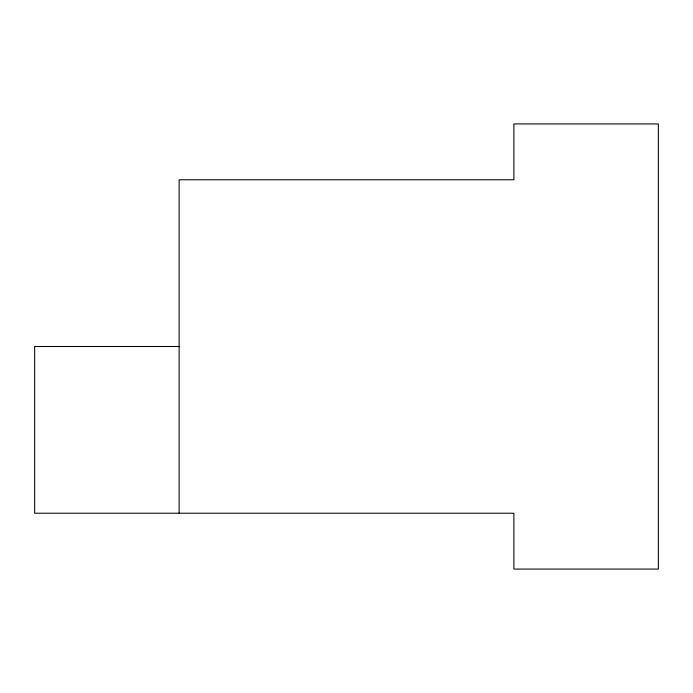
<?xml version="1.0" encoding="UTF-8"?>
<svg xmlns="http://www.w3.org/2000/svg" width="693" height="693" viewBox="0 0 693 693"><rect width="100%" height="100%" fill="white"/><g stroke="black" fill="none" stroke-linecap="round" stroke-linejoin="round"><path stroke-width="1.04" d="M179.123 346.5L34.65 346.5L34.65 513.227L513.877 513.227L513.877 569.074L658.35 569.074L658.35 123.926L513.877 123.926L513.877 179.773L179.123 179.773L179.123 513.227"/></g></svg>
